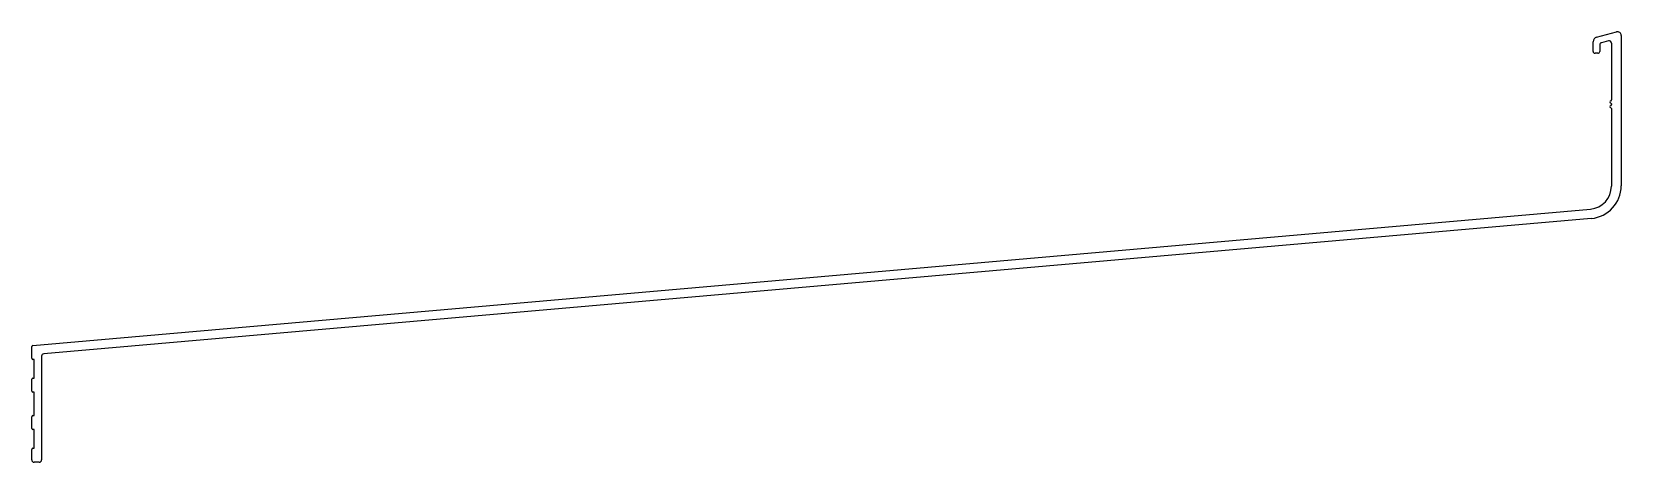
# Model space of a CAD drawing. Extents: x 3023 to 3363, y 1348 to 1440.
import ezdxf

# ---------------------------------------------------------------- set-up
doc = ezdxf.new("R2010")
doc.units = 0
doc.layers.get('0').update_dxf_attribs({"linetype": 'CONTINUOUS'})

msp = doc.modelspace()

# ---------------------------------------------------------------- linework, layer by layer
at = {"linetype": 'CONTINUOUS'}
for p, q in [((3357.48, 1439.13), (3361.73, 1440.27)), ((3360, 1438.36), (3358.5, 1437.96)), ((3362.73, 1439.5), (3362.73, 1407.32)), ((3356.73, 1436.1), (3356.73, 1438.17)), ((3357.73, 1435.7), (3357.13, 1435.7)), ((3358.13, 1437.48), (3358.13, 1436.1)), ((3360.63, 1437.88), (3360.63, 1425.74)), ((3360.6, 1425.67), (3360.41, 1425.47)), ((3360.41, 1425.12), (3360.6, 1424.92)), ((3360.6, 1424.67), (3360.41, 1424.47)), ((3360.63, 1424.85), (3360.63, 1424.74)), ((3360.41, 1424.12), (3360.6, 1423.92)), ((3360.63, 1423.85), (3360.63, 1407.22)), ((3022.96, 1373.18), (3356.16, 1402.34)), ((3356.34, 1400.34), (3025.29, 1371.38)), ((3022.73, 1370.41), (3022.73, 1372.94)), ((3024.83, 1370.88), (3024.83, 1348.66)), ((3023.23, 1370.16), (3022.98, 1370.16)), ((3023.23, 1366.16), (3023.23, 1370.16)), ((3022.73, 1363.41), (3022.73, 1365.91)), ((3022.98, 1366.16), (3023.23, 1366.16)), ((3023.23, 1363.16), (3022.98, 1363.16)), ((3023.23, 1358.16), (3023.23, 1363.16)), ((3022.73, 1355.41), (3022.73, 1357.91)), ((3022.98, 1358.16), (3023.23, 1358.16)), ((3023.23, 1355.16), (3022.98, 1355.16)), ((3023.23, 1351.16), (3023.23, 1355.16)), ((3022.73, 1348.66), (3022.73, 1350.91)), ((3022.98, 1351.16), (3023.23, 1351.16)), ((3024.33, 1348.16), (3023.23, 1348.16))]:
    msp.add_line(p, q, dxfattribs=at)
for centre, radius, start, end in [((3357.73, 1438.17), 1, 105, 180), ((3360.13, 1437.88), 0.5, 360, 105), ((3361.93, 1439.5), 0.8, 0, 105), ((3357.13, 1436.1), 0.4, 180, 270), ((3357.73, 1436.1), 0.4, 270, 360), ((3358.63, 1437.48), 0.5, 105, 180), ((3360.58, 1425.3), 0.25, 135, 225), ((3360.53, 1425.74), 0.1, 315, 0), ((3360.53, 1424.85), 0.1, 0, 45), ((3360.53, 1424.74), 0.1, 315, 0), ((3360.58, 1424.3), 0.25, 135, 225), ((3360.53, 1423.85), 0.1, 0, 45), ((3355.73, 1407.22), 4.9, 275, 360), ((3355.73, 1407.32), 7, 275, 360), ((3022.98, 1372.94), 0.25, 95, 180), ((3022.98, 1370.41), 0.25, 180, 270), ((3025.33, 1370.88), 0.5, 95, 180), ((3022.98, 1365.91), 0.25, 90, 180), ((3022.98, 1363.41), 0.25, 180, 270), ((3022.98, 1357.91), 0.25, 90, 180), ((3022.98, 1355.41), 0.25, 180, 270), ((3022.98, 1350.91), 0.25, 90, 180), ((3023.23, 1348.66), 0.5, 180, 270), ((3024.33, 1348.66), 0.5, 270, 0)]:
    msp.add_arc(centre, radius, start, end, dxfattribs=at)

doc.saveas('drawing.dxf')
